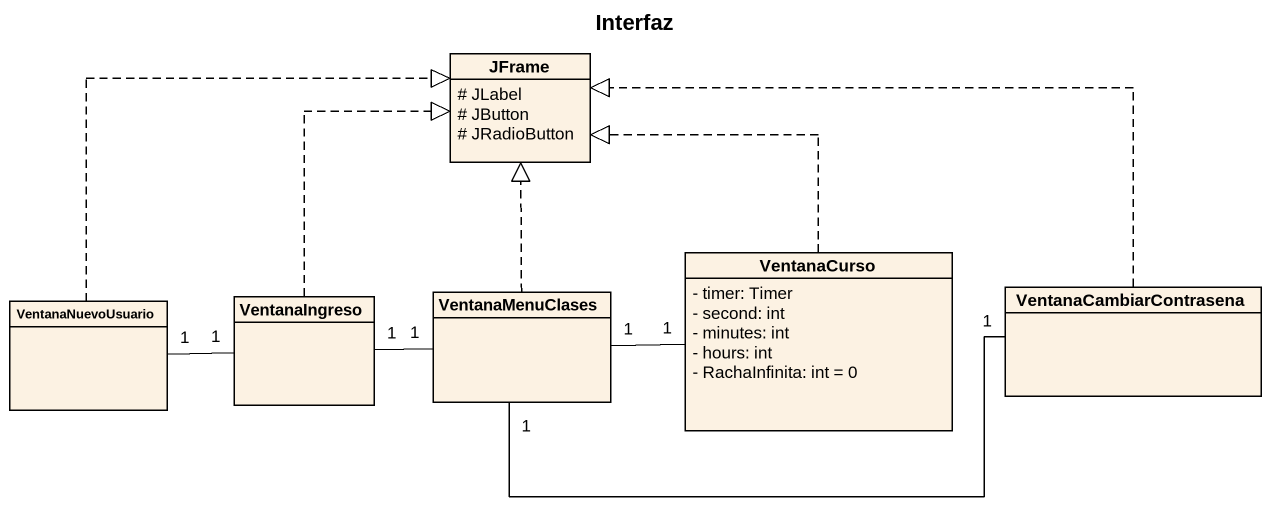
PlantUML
@startuml
title Interfaz
hide circle
hide empty members
skinparam classAttributeIconSize 0
class JFrame {
  # JLabel
  # JButton
  # JRadioButton
}
class VentanaCurso {
  - timer: Timer
  - second: int
  - minutes: int
  - hours: int
  - RachaInfinita: int = 0
}
class VentanaNuevoUsuario
class VentanaIngreso
class VentanaMenuClases
class VentanaCambiarContrasena
VentanaCurso .up.|> JFrame
VentanaNuevoUsuario .right.|> JFrame
VentanaNuevoUsuario "1" -right- "1" VentanaIngreso
VentanaIngreso .up.|> JFrame
VentanaIngreso "1" -right- "1" VentanaMenuClases
VentanaMenuClases .up.|> JFrame
VentanaMenuClases "1" -right- "1" VentanaCurso
VentanaMenuClases "1" -right- "1" VentanaCambiarContrasena
VentanaCambiarContrasena .left.|> JFrame
@enduml
